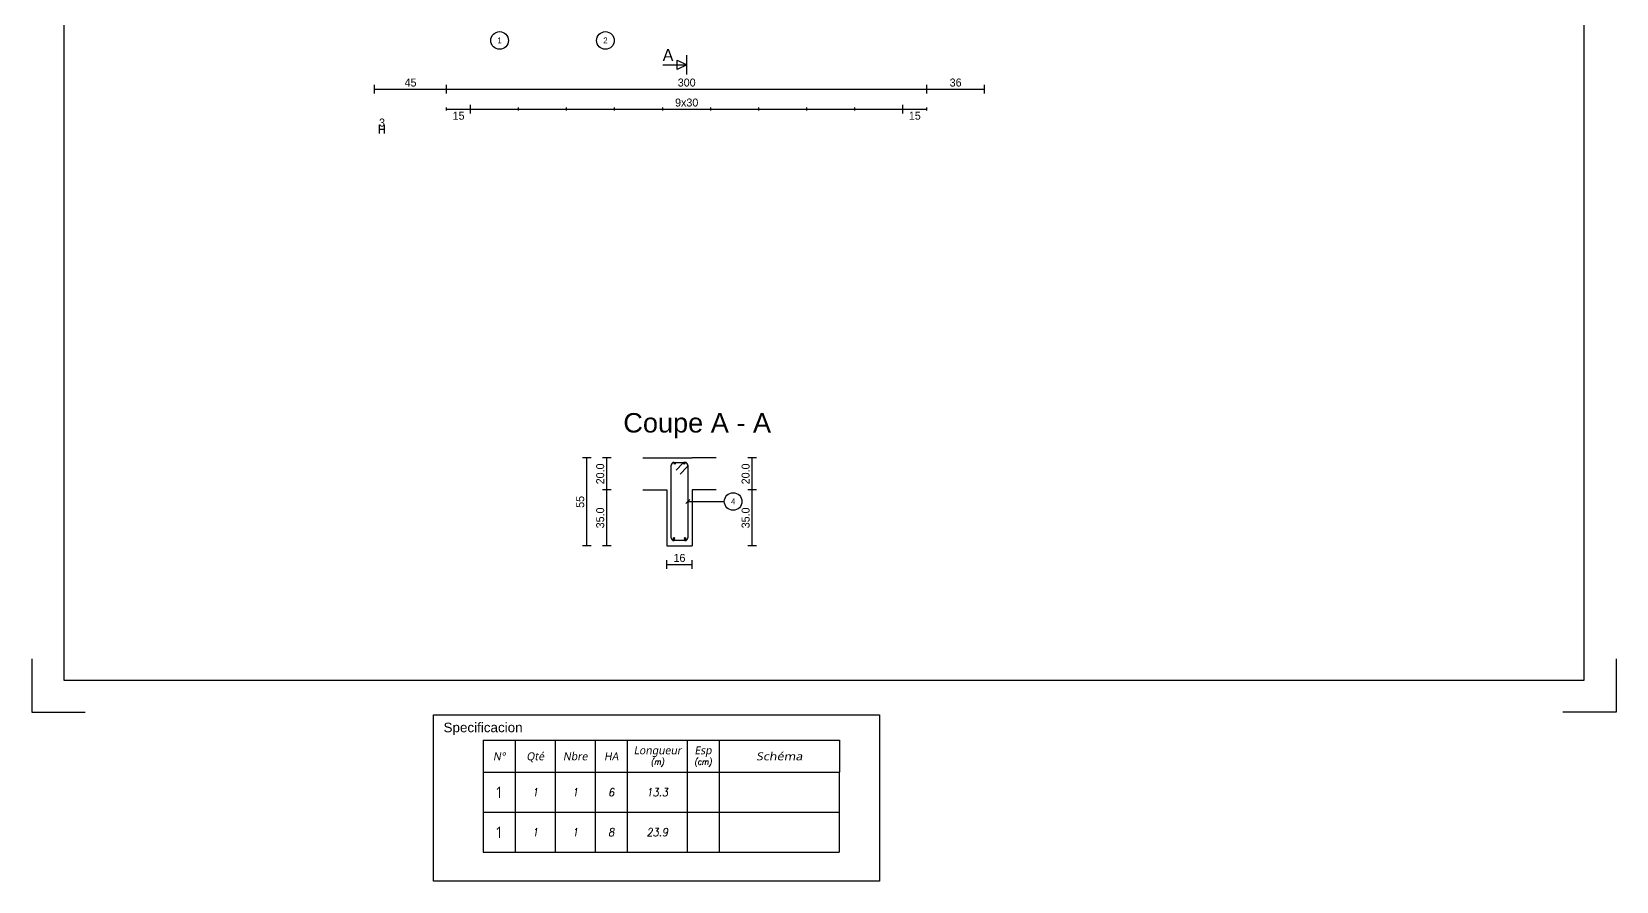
# Model space of a CAD drawing. Header units: metres. Extents: x -5618 to 118954, y -306 to 4637.
# Drawn here: x 26884 to 27874, y 88 to 619 of the extents above; entities that cross this region are included whole.
import ezdxf
from ezdxf.enums import TextEntityAlignment as Align

# ---------------------------------------------------------------- set-up
doc = ezdxf.new("R2010")
doc.units = ezdxf.units.M
for name, color, linetype in [('1', 7, 'Continuous'), ('104', 7, 'Continuous'), ('173', 7, 'Continuous'), ('5', 7, 'Continuous'), ('6', 7, 'Continuous'), ('7', 7, 'Continuous'), ('GO-FER-HA', 140, 'Continuous'), ('GO-TEXTE', 9, 'Continuous'), ('GO-TEXTE-FER', 3, 'Continuous')]:
    doc.layers.add(name, color=color, linetype=linetype)
doc.styles.add('ARIAL', font='ARIAL.TTF')
doc.styles.add('Tableau', font='romans.shx', dxfattribs={"width": 0.9, "oblique": 10})
doc.styles.add('Tableau2', font='trebuc.TTF', dxfattribs={"width": 0.9, "oblique": 10})

# ---------------------------------------------------------------- blocks, each defined once
blk = doc.blocks.new('Désignation')
at = {"layer": 'GO-TEXTE-FER'}
for p, q in [((0, 0.8), (8.9, 0.8)), ((0, 0.8), (0, 0)), ((0.8, 0.8), (0.8, 0)), ((1.8, 0.8), (1.8, 0)), ((2.8, 0.8), (2.8, 0)), ((3.6, 0.8), (3.6, 0)), ((5.1, 0.8), (5.1, 0)), ((5.9, 0.8), (5.9, 0)), ((8.9, 0.8), (8.9, 0)), ((0, 0), (8.9, 0))]:
    blk.add_line(p, q, dxfattribs=at)
at = {"layer": 'GO-TEXTE-FER', "style": 'Tableau2', "oblique": 10}
for s, p in [('N°', (0.4, 0.4)), ('Qté', (1.3, 0.4)), ('Nbre', (2.3, 0.4)), ('HA', (3.2, 0.4)), ('Longueur', (4.356, 0.55)), ('Esp', (5.494, 0.55))]:
    blk.add_text(s, height=0.2, dxfattribs=at).set_placement(p, align=Align.MIDDLE_CENTER)
at = {"layer": 'GO-TEXTE-FER', "style": 'Tableau2', "oblique": 10, "width": 1.2}
blk.add_text('Schéma', height=0.2, dxfattribs=at).set_placement((7.4, 0.4), align=Align.MIDDLE_CENTER)
at = {"layer": 'GO-TEXTE-FER', "color": 7, "style": 'Tableau', "oblique": 10, "width": 0.9}
for s, p in [('(m)', (4.356, 0.265)), ('(cm)', (5.494, 0.265))]:
    blk.add_text(s, height=0.15, dxfattribs=at).set_placement(p, align=Align.MIDDLE_CENTER)
blk = doc.blocks.new('Spécial')
at = {"layer": 'GO-TEXTE-FER'}
for p, q in [((0, 0), (0, -1)), ((0, 0), (8.9, 0)), ((0.8, 0), (0.8, -1)), ((1.8, 0), (1.8, -1)), ((2.8, 0), (2.8, -1)), ((3.6, 0), (3.6, -1)), ((5.1, 0), (5.1, -1)), ((5.9, 0), (5.9, -1)), ((8.9, 0), (8.9, -1)), ((0, -1), (8.9, -1))]:
    blk.add_line(p, q, dxfattribs=at)
at = {"layer": 'GO-TEXTE-FER', "style": 'Tableau2', "width": 0.9}
blk.add_attdef('NUMERO', text='', height=0.28, dxfattribs=at).set_placement((0.4, -0.5), align=Align.MIDDLE_CENTER)
at = {"layer": 'GO-TEXTE-FER', "style": 'Tableau', "oblique": 10, "width": 0.9}
for tag, p in [('QUANTITE', (1.3, -0.5)), ('NOMBRE', (2.3, -0.5)), ('NUANCE', (3.2, -0.5)), ('LONGUEUR', (4.35, -0.5)), ('ESPACEMENTS', (5.5, -0.5))]:
    blk.add_attdef(tag, text='', height=0.2, dxfattribs=at).set_placement(p, align=Align.MIDDLE_CENTER)

msp = doc.modelspace()

# ---------------------------------------------------------------- linework, layer by layer
for points in [[(26903.61, 873.78), (26903.61, 213.85), (27853.52, 213.85), (27853.52, 873.78)], [(27134.62, 192.28), (27413.14, 192.28), (27413.14, 88.1), (27134.62, 88.1)]]:
    msp.add_lwpolyline(points, close=True)
for points in [[(26883.62, 227.18), (26883.62, 193.85), (26916.95, 193.85)], [(27873.52, 227.18), (27873.52, 193.85), (27840.19, 193.85)]]:
    msp.add_lwpolyline(points)
at = {"layer": '1', "color": 1}
for centre in [(27284.89, 302.62), (27284.89, 301.82), (27291.69, 302.62), (27291.69, 301.82)]:
    msp.add_circle(centre, 0.4, dxfattribs=at)
at = {"layer": '104', "color": 104}
for points in [[(27292.79, 592.54), (27292.79, 604.54)], [(27277.79, 598.54), (27292.79, 598.54)]]:
    msp.add_lwpolyline(points, dxfattribs=at)
msp.add_lwpolyline([(27292.79, 598.54), (27286.79, 595.54), (27286.79, 601.54), (27292.79, 598.54)], close=True, dxfattribs=at)
at = {"layer": '173', "color": 173}
for points in [[(27283.09, 302.92), (27283.09, 348.22)], [(27284.89, 350.02), (27291.69, 350.02)], [(27286.17, 345.25), (27290.41, 349.5)], [(27292.96, 346.95), (27288.72, 342.71)], [(27291.69, 350.02), (27291.69, 350.02)], [(27293.49, 348.22), (27293.49, 302.92)], [(27293.49, 348.22), (27293.49, 348.22)], [(27291.69, 301.12), (27284.89, 301.12)]]:
    msp.add_lwpolyline(points, dxfattribs=at)
for centre in [(27285.29, 349.32), (27291.29, 349.32)]:
    msp.add_circle(centre, 0.4, dxfattribs=at)
for centre, start, end in [((27284.89, 348.22), 90, 180), ((27291.69, 348.22), 90, 135), ((27291.69, 348.22), 0, 90), ((27291.69, 348.22), 315, 0), ((27284.89, 302.92), 180, 270), ((27291.69, 302.92), 270, 0)]:
    msp.add_arc(centre, 1.8, start, end, dxfattribs=at)
at = {"layer": '5', "color": 5}
for points in [[(27097.79, 580.62), (27097.79, 586.12)], [(27142.79, 580.62), (27142.79, 586.12)], [(27442.79, 580.62), (27442.79, 586.12)], [(27478.79, 580.62), (27478.79, 586.12)], [(27097.79, 583.37), (27142.79, 583.37)], [(27142.79, 583.37), (27442.79, 583.37)], [(27442.79, 583.37), (27478.79, 583.37)], [(27142.79, 569.95), (27142.79, 571.79)], [(27142.79, 570.87), (27157.79, 570.87)], [(27157.79, 568.12), (27157.79, 573.62)], [(27157.79, 569.95), (27157.79, 571.79)], [(27157.79, 570.87), (27187.79, 570.87)], [(27157.79, 570.87), (27427.79, 570.87)], [(27187.79, 569.95), (27187.79, 571.79)], [(27187.79, 570.87), (27217.79, 570.87)], [(27217.79, 569.95), (27217.79, 571.79)], [(27217.79, 570.87), (27247.79, 570.87)], [(27247.79, 569.95), (27247.79, 571.79)], [(27247.79, 570.87), (27277.79, 570.87)], [(27277.79, 569.95), (27277.79, 571.79)], [(27277.79, 570.87), (27307.79, 570.87)], [(27307.79, 569.95), (27307.79, 571.79)], [(27307.79, 570.87), (27337.79, 570.87)], [(27337.79, 569.95), (27337.79, 571.79)], [(27337.79, 570.87), (27367.79, 570.87)], [(27367.79, 569.95), (27367.79, 571.79)], [(27367.79, 570.87), (27397.79, 570.87)], [(27397.79, 569.95), (27397.79, 571.79)], [(27397.79, 570.87), (27427.79, 570.87)], [(27427.79, 568.12), (27427.79, 573.62)], [(27427.79, 569.95), (27427.79, 571.79)], [(27427.79, 570.87), (27442.79, 570.87)], [(27442.79, 569.95), (27442.79, 571.79)], [(27100.79, 555.62), (27100.79, 561.12)], [(27100.79, 558.37), (27104.09, 558.37)], [(27104.09, 555.62), (27104.09, 561.12)], [(27233.12, 352.82), (27227.62, 352.82)], [(27230.37, 297.82), (27230.37, 352.82)], [(27245.62, 352.82), (27240.12, 352.82)], [(27242.87, 332.82), (27242.87, 352.82)], [(27336.45, 352.82), (27330.95, 352.82)], [(27333.7, 332.82), (27333.7, 352.82)], [(27245.62, 332.82), (27240.12, 332.82)], [(27242.87, 297.82), (27242.87, 332.82)], [(27336.45, 332.82), (27330.95, 332.82)], [(27333.7, 297.82), (27333.7, 332.82)], [(27233.12, 297.82), (27227.62, 297.82)], [(27245.62, 297.82), (27240.12, 297.82)], [(27336.45, 297.82), (27330.95, 297.82)], [(27280.29, 283.41), (27280.29, 288.91)], [(27296.29, 283.41), (27296.29, 288.91)], [(27280.29, 286.16), (27296.29, 286.16)]]:
    msp.add_lwpolyline(points, dxfattribs=at)
at = {"layer": '6', "color": 6}
for points in [[(27294.81, 326.9), (27292.16, 324.25)], [(27293.49, 325.57), (27316.29, 325.57)]]:
    msp.add_lwpolyline(points, dxfattribs=at)
for centre in [(27175.92, 613.79), (27242.03, 613.79), (27321.79, 325.57)]:
    msp.add_circle(centre, 5.5, dxfattribs=at)
at = {"layer": '7', "color": 7}
for points in [[(27265.29, 352.82), (27280.29, 352.82)], [(27280.29, 352.82), (27296.29, 352.82)], [(27311.29, 352.82), (27296.29, 352.82)], [(27265.29, 332.82), (27280.29, 332.82)], [(27280.29, 332.82), (27280.29, 297.82)], [(27311.29, 332.82), (27296.29, 332.82)], [(27296.29, 332.82), (27296.29, 297.82)], [(27280.29, 297.82), (27296.29, 297.82)]]:
    msp.add_lwpolyline(points, dxfattribs=at)

# ---------------------------------------------------------------- block references
at = {"layer": 'GO-FER-HA', "xscale": 25, "yscale": 25, "zscale": 25}
msp.add_blockref('Désignation', (27165.66, 156.26), dxfattribs=at)
at = {"layer": 'GO-FER-HA', "xscale": 24.99585865624249, "yscale": 24.99585865560221, "zscale": 24.9958586556}
for p, values in [((27165.66, 156.26), {'NUMERO': '1', 'QUANTITE': '1', 'NOMBRE': '1', 'NUANCE': '6', 'LONGUEUR': '13.3'}), ((27165.66, 131.27), {'NUMERO': '1', 'QUANTITE': '1', 'NOMBRE': '1', 'NUANCE': '8', 'LONGUEUR': '23.9'})]:
    msp.add_blockref('Spécial', p, dxfattribs=at).add_auto_attribs(values)

# ---------------------------------------------------------------- texts
at = {"style": 'ARIAL'}
msp.add_text('Coupe A - A', height=12.1293, dxfattribs=at).set_placement((27299.34, 374.76), align=Align.MIDDLE_CENTER)
at = {"layer": '104', "color": 104}
msp.add_text('A', height=7.5, dxfattribs=at).set_placement((27277.79, 600.98))
at = {"layer": '5', "color": 5}
for s, p in [('45', (27120.29, 584.99)), ('300', (27292.79, 584.99)), ('36', (27460.79, 584.99)), ('9x30', (27292.79, 572.49)), ('3', (27102.44, 559.99)), ('16', (27288.29, 287.78))]:
    msp.add_text(s, height=5, dxfattribs=at).set_placement(p, align=Align.CENTER)
for p in [(27150.29, 569.25), (27435.29, 569.25)]:
    msp.add_text('15', height=5, dxfattribs=at).set_placement(p, align=Align.TOP_CENTER)
for s, p in [('20.0', (27241.25, 342.82)), ('20.0', (27332.08, 342.82)), ('55', (27228.75, 325.32)), ('35.0', (27241.25, 315.32)), ('35.0', (27332.08, 315.32))]:
    msp.add_text(s, height=5, rotation=90, dxfattribs=at).set_placement(p, align=Align.CENTER)
at = {"layer": '6', "color": 6}
for s, p in [('1', (27175.92, 613.79)), ('2', (27242.03, 613.79)), ('4', (27321.79, 325.57))]:
    msp.add_text(s, height=3.75, dxfattribs=at).set_placement(p, align=Align.MIDDLE_CENTER)
at = {"layer": 'GO-TEXTE', "lineweight": -3, "style": 'ARIAL'}
msp.add_text('Specificacion', height=6, dxfattribs=at).set_placement((27140.9, 181.31))

doc.saveas('drawing.dxf')
